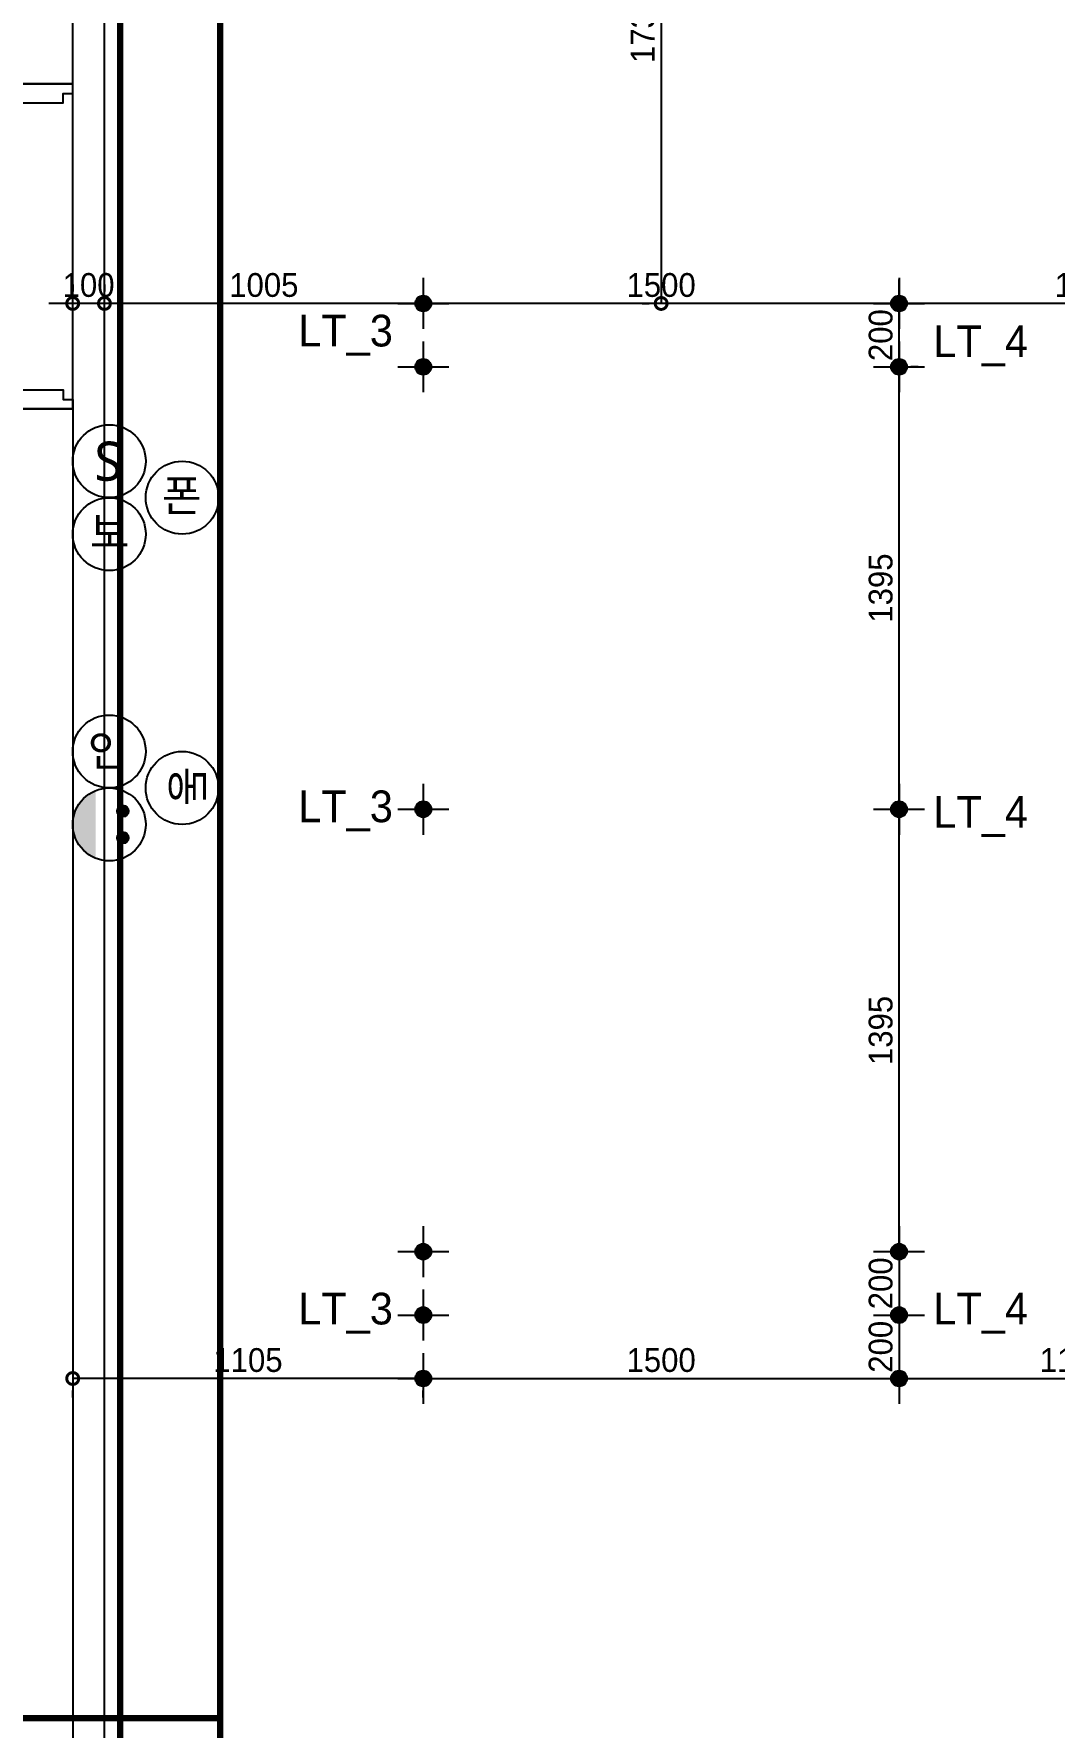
# Model space of a CAD drawing. Header units: inches. Extents: x 220271 to 272471, y 38563 to 64452.
# Drawn here: x 256905 to 260122, y 49298 to 54638 of the extents above; entities that cross this region are included whole.
import ezdxf

# ---------------------------------------------------------------- set-up
doc = ezdxf.new("R2010")
doc.units = ezdxf.units.IN
doc.header["$LTSCALE"] = 50
doc.header["$MEASUREMENT"] = 0
doc.linetypes.add('HID', pattern=[2.5, 1.5, -1])
doc.linetypes.add('HID2', pattern=[1, 0.5, -0.5])
for name, color, linetype in [('07-DIM WAL', 5, 'Continuous'), ('3.기호.계단선', 30, 'Continuous'), ('CEIL-LIGHT', 7, 'Continuous'), ('F-WALL1', 2, 'Continuous'), ('RC-LIGHT', 7, 'Continuous'), ('도면층4', 4, 'Continuous'), ('설비', 140, 'Continuous')]:
    doc.layers.add(name, color=color, linetype=linetype)
doc.styles.add('스타일1', font='HY울릉도M.TTF')
doc.styles.add('코레일둥고', font='Korail_Round_Gothic_Medium.ttf')
doc.dimstyles.new('30', dxfattribs={"dimscale": 30, "dimtxt": 2.5, "dimasz": 2.5, "dimexe": 1.25, "dimexo": 2, "dimtad": 1, "dimdec": 0, "dimtxsty": '스타일1', "dimblk": 'DOTSMALL', "dimcen": 2.5, "dimclrd": 1, "dimclre": 1, "dimclrt": 7, "dimadec": 0, "dimazin": 0, "dimtfac": 1, "dimtdec": 0, "dimtix": 1, "dimtmove": 0, "dimatfit": 3, "dimldrblk": 'DOTSMALL', "dimfxl": 1.25, "dimarcsym": 0})

# ---------------------------------------------------------------- blocks, each defined once
blk = doc.blocks.new('메인도면')
at = {"layer": 'F-WALL1'}
for p, q in [((291841.2, 91685.8), (291841.2, 93155.8)), ((291841.2, 90660.8), (291841.2, 90495.8)), ((291841.2, 90495.8), (291841.2, 87020.8)), ((291841.2, 87020.8), (291841.2, 85660.8))]:
    blk.add_line(p, q, dxfattribs=at)
at = {"layer": '도면층4'}
for p, q in [((291841.2, 91685.8), (291641.2, 91685.8)), ((291641.2, 91685.8), (291841.2, 91685.8)), ((291841.2, 90660.8), (291841.2, 91685.8)), ((291641.2, 90660.8), (291841.2, 90660.8))]:
    blk.add_line(p, q, dxfattribs=at)
for points in [[(291641.2, 91685.8), (291641.2, 91655.8), (291671.2, 91655.8), (291671.2, 91625.8), (291811.2, 91625.8), (291811.2, 91655.8), (291841.2, 91655.8), (291841.2, 91685.8), (291641.2, 91685.8)], [(291641.2, 90660.8), (291641.2, 90690.8), (291671.2, 90690.8), (291671.2, 90720.8), (291811.2, 90720.8), (291811.2, 90690.8), (291841.2, 90690.8), (291841.2, 90660.8), (291641.2, 90660.8)]]:
    blk.add_lwpolyline(points, dxfattribs=at)
blk = doc.blocks.new('cjswjdeh')
blk.add_blockref('메인도면', (-34813.2, 2184))
blk = doc.blocks.new('1')
at = {"linetype": 'Continuous'}
h = blk.add_hatch(color=4, dxfattribs=at)
h.dxf.hatch_style = 1
edge = h.paths.add_edge_path()
edge.add_arc((11539653.5, -14273503.8), 37.5, 0, 360)
at = {"color": 1, "linetype": 'Continuous'}
for p, q in [((11539653.5, -14273637.1), (11539653.5, -14273370.5)), ((11539520.2, -14273503.8), (11539786.8, -14273503.8))]:
    blk.add_line(p, q, dxfattribs=at)
at = {"color": 4, "linetype": 'Continuous'}
for radius in [41.5, 37.5]:
    blk.add_circle((11539653.5, -14273503.8), radius, dxfattribs=at)
blk = doc.blocks.new('SW')
at = {"layer": '설비', "color": 140}
blk.add_circle((11533254.1, -14277699.4), 184, dxfattribs=at)
at = {"layer": '설비', "color": 140, "insert": (11533320, -14277600.8), "char_height": 197.143, "width": 314.327, "attachment_point": 3, "style": '코레일둥고'}
blk.add_mtext('{\\fMalgun Gothic|b0|i0|c129|p50;S}', dxfattribs=at)
blk = doc.blocks.new('DLSXJSPT')
at = {"layer": '설비', "color": 140}
blk.add_circle((242956, 103418.4), 115, dxfattribs=at)
at = {"layer": '설비', "color": 140, "style": '코레일둥고'}
blk.add_text('인', height=100, dxfattribs=at).set_placement((242888.1, 103372))
blk = doc.blocks.new('QHDLFFJ')
at = {"layer": '설비', "color": 140}
blk.add_circle((236550.8, 104207.8), 115, dxfattribs=at)
at = {"layer": '설비', "color": 140, "style": '코레일둥고'}
blk.add_text('보 ', height=100, dxfattribs=at).set_placement((236489.6, 104163.9))
blk = doc.blocks.new('egoo')
at = {"layer": '설비'}
h = blk.add_hatch(color=140, dxfattribs=at)
edge = h.paths.add_edge_path()
edge.add_arc((1015645.3, 443433.7), 22.3, 0, 360)
h = blk.add_hatch(color=140, dxfattribs=at)
edge = h.paths.add_edge_path()
edge.add_arc((1015747.7, 443433.7), 22.3, 0, 360)
h = blk.add_hatch(color=140, dxfattribs=at)
edge = h.paths.add_edge_path()
edge.add_line((1015826.3, 443329.1), (1015566.6, 443329.1))
edge.add_ellipse((1015696.5, 443381.5), major_axis=(99, 99), ratio=1, start_angle=156.95778, end_angle=293.04222)
at = {"layer": '설비', "color": 140}
for centre, radius in [((1015696.5, 443381.5), 140), ((1015645.3, 443433.7), 22.3), ((1015747.7, 443433.7), 22.3)]:
    blk.add_circle(centre, radius, dxfattribs=at)
blk = doc.blocks.new('DLSXJVHS')
at = {"layer": '설비', "color": 140}
blk.add_circle((236550.8, 103607.8), 115, dxfattribs=at)
at = {"layer": '설비', "color": 140, "style": '코레일둥고'}
blk.add_text('폰', height=100, dxfattribs=at).set_placement((236486.9, 103564.3))
blk = doc.blocks.new('_DOTSMALL')
at = {"color": 0, "linetype": 'ByBlock', "const_width": 0.5}
blk.add_lwpolyline([(-0.0625, 0, 1), (0.0625, 0, 1)], format="xyb", close=True, dxfattribs=at)
blk = doc.blocks.new('*D132')
at = {"layer": '07-DIM WAL', "color": 1, "lineweight": -2, "transparency": 16777216}
for p, q in [((259632.9, 50872.6), (259632.9, 50522.6)), ((259572.9, 50797.6), (259595.4, 50797.6)), ((259572.9, 50597.6), (259595.4, 50597.6))]:
    blk.add_line(p, q, dxfattribs=at)
at = {"layer": 'Defpoints', "color": 0, "transparency": 16777216}
for p in [(259632.9, 50797.6), (259632.9, 50597.6), (259632.9, 50597.6)]:
    blk.add_point(p, dxfattribs=at)
at = {"layer": '07-DIM WAL', "color": 1, "lineweight": -2, "transparency": 16777216, "xscale": 75, "yscale": 75, "zscale": 75}
for p, rotation in [((259632.9, 50797.6), 270), ((259632.9, 50597.6), 90)]:
    blk.add_blockref('_DOTSMALL', p, dxfattribs=dict(at, rotation=rotation))
at = {"layer": '07-DIM WAL', "color": 7, "transparency": 16777216, "insert": (259575.2, 50697.6), "char_height": 75, "attachment_point": 5, "rotation": 90, "style": '스타일1'}
blk.add_mtext('200', dxfattribs=at)
blk = doc.blocks.new('*D133')
at = {"layer": '07-DIM WAL', "color": 1, "lineweight": -2, "transparency": 16777216}
for p, q in [((259632.9, 50672.6), (259632.9, 50322.6)), ((259572.9, 50597.6), (259595.4, 50597.6)), ((259572.9, 50397.6), (259595.4, 50397.6))]:
    blk.add_line(p, q, dxfattribs=at)
at = {"layer": 'Defpoints', "color": 0, "transparency": 16777216}
for p in [(259632.9, 50597.6), (259632.9, 50397.6), (259632.9, 50397.6)]:
    blk.add_point(p, dxfattribs=at)
at = {"layer": '07-DIM WAL', "color": 1, "lineweight": -2, "transparency": 16777216, "xscale": 75, "yscale": 75, "zscale": 75}
for p, rotation in [((259632.9, 50597.6), 270), ((259632.9, 50397.6), 90)]:
    blk.add_blockref('_DOTSMALL', p, dxfattribs=dict(at, rotation=rotation))
at = {"layer": '07-DIM WAL', "color": 7, "transparency": 16777216, "insert": (259575.2, 50497.6), "char_height": 75, "attachment_point": 5, "rotation": 90, "style": '스타일1'}
blk.add_mtext('200', dxfattribs=at)
blk = doc.blocks.new('*D134')
at = {"layer": '07-DIM WAL', "color": 1, "lineweight": -2, "transparency": 16777216}
for p, q in [((259632.9, 50457.6), (259632.9, 50435.1)), ((260737.9, 50457.6), (260737.9, 50435.1)), ((259632.9, 50397.6), (260737.9, 50397.6))]:
    blk.add_line(p, q, dxfattribs=at)
at = {"layer": 'Defpoints', "color": 0, "transparency": 16777216}
for p in [(259632.9, 50397.6), (260737.9, 50397.6), (260737.9, 50397.6)]:
    blk.add_point(p, dxfattribs=at)
at = {"layer": '07-DIM WAL', "color": 1, "lineweight": -2, "transparency": 16777216, "xscale": 75, "yscale": 75, "zscale": 75, "rotation": 180}
blk.add_blockref('_DOTSMALL', (259632.9, 50397.6), dxfattribs=at)
at = {"layer": '07-DIM WAL', "color": 1, "lineweight": -2, "transparency": 16777216, "xscale": 75, "yscale": 75, "zscale": 75}
blk.add_blockref('_DOTSMALL', (260737.9, 50397.6), dxfattribs=at)
at = {"layer": '07-DIM WAL', "color": 7, "transparency": 16777216, "insert": (260185.4, 50455.3), "char_height": 75, "attachment_point": 5, "style": '스타일1'}
blk.add_mtext('1105', dxfattribs=at)
blk = doc.blocks.new('*D135')
at = {"layer": '07-DIM WAL', "color": 1, "lineweight": -2, "transparency": 16777216}
for p, q in [((258132.9, 50457.6), (258132.9, 50435.1)), ((259632.9, 50457.6), (259632.9, 50435.1)), ((258132.9, 50397.6), (259632.9, 50397.6))]:
    blk.add_line(p, q, dxfattribs=at)
at = {"layer": 'Defpoints', "color": 0, "transparency": 16777216}
for p in [(258132.9, 50397.6), (259632.9, 50397.6), (259632.9, 50397.6)]:
    blk.add_point(p, dxfattribs=at)
at = {"layer": '07-DIM WAL', "color": 1, "lineweight": -2, "transparency": 16777216, "xscale": 75, "yscale": 75, "zscale": 75, "rotation": 180}
blk.add_blockref('_DOTSMALL', (258132.9, 50397.6), dxfattribs=at)
at = {"layer": '07-DIM WAL', "color": 1, "lineweight": -2, "transparency": 16777216, "xscale": 75, "yscale": 75, "zscale": 75}
blk.add_blockref('_DOTSMALL', (259632.9, 50397.6), dxfattribs=at)
at = {"layer": '07-DIM WAL', "color": 7, "transparency": 16777216, "insert": (258882.9, 50455.3), "char_height": 75, "attachment_point": 5, "style": '스타일1'}
blk.add_mtext('1500', dxfattribs=at)
blk = doc.blocks.new('*D136')
at = {"layer": '07-DIM WAL', "color": 1, "lineweight": -2, "transparency": 16777216}
for p, q in [((258132.9, 50397.6), (257027.9, 50397.6)), ((257027.9, 50337.6), (257027.9, 50360.1)), ((258132.9, 50337.6), (258132.9, 50360.1))]:
    blk.add_line(p, q, dxfattribs=at)
at = {"layer": 'Defpoints', "color": 0, "transparency": 16777216}
for p in [(257027.9, 50397.6), (257027.9, 50397.6), (258132.9, 50397.6)]:
    blk.add_point(p, dxfattribs=at)
at = {"layer": '07-DIM WAL', "color": 1, "lineweight": -2, "transparency": 16777216, "xscale": 75, "yscale": 75, "zscale": 75, "rotation": 180}
blk.add_blockref('_DOTSMALL', (257027.9, 50397.6), dxfattribs=at)
at = {"layer": '07-DIM WAL', "color": 1, "lineweight": -2, "transparency": 16777216, "xscale": 75, "yscale": 75, "zscale": 75}
blk.add_blockref('_DOTSMALL', (258132.9, 50397.6), dxfattribs=at)
at = {"layer": '07-DIM WAL', "color": 7, "transparency": 16777216, "insert": (257580.4, 50455.3), "char_height": 75, "attachment_point": 5, "style": '스타일1'}
blk.add_mtext('1105', dxfattribs=at)
blk = doc.blocks.new('*D138')
at = {"layer": '07-DIM WAL', "color": 1, "lineweight": -2, "transparency": 16777216}
for p, q in [((259572.9, 52192.6), (259595.4, 52192.6)), ((259632.9, 50797.6), (259632.9, 52192.6)), ((259572.9, 50797.6), (259595.4, 50797.6))]:
    blk.add_line(p, q, dxfattribs=at)
at = {"layer": 'Defpoints', "color": 0, "transparency": 16777216}
for p in [(259632.9, 52192.6), (259632.9, 52192.6), (259632.9, 50797.6)]:
    blk.add_point(p, dxfattribs=at)
at = {"layer": '07-DIM WAL', "color": 1, "lineweight": -2, "transparency": 16777216, "xscale": 75, "yscale": 75, "zscale": 75}
for p, rotation in [((259632.9, 52192.6), 90), ((259632.9, 50797.6), 270)]:
    blk.add_blockref('_DOTSMALL', p, dxfattribs=dict(at, rotation=rotation))
at = {"layer": '07-DIM WAL', "color": 7, "transparency": 16777216, "insert": (259575.2, 51495.1), "char_height": 75, "attachment_point": 5, "rotation": 90, "style": '스타일1'}
blk.add_mtext('1395', dxfattribs=at)
blk = doc.blocks.new('*D139')
at = {"layer": '07-DIM WAL', "color": 1, "lineweight": -2, "transparency": 16777216}
for p, q in [((259632.9, 52192.6), (259632.9, 53587.6)), ((259692.9, 53587.6), (259670.4, 53587.6)), ((259661, 52192.6), (259670.4, 52192.6))]:
    blk.add_line(p, q, dxfattribs=at)
at = {"layer": 'Defpoints', "color": 0, "transparency": 16777216}
for p in [(259632.9, 53587.6), (259632.9, 53587.6), (259601, 52192.6)]:
    blk.add_point(p, dxfattribs=at)
at = {"layer": '07-DIM WAL', "color": 1, "lineweight": -2, "transparency": 16777216, "xscale": 75, "yscale": 75, "zscale": 75}
for p, rotation in [((259632.9, 53587.6), 90), ((259632.9, 52192.6), 270)]:
    blk.add_blockref('_DOTSMALL', p, dxfattribs=dict(at, rotation=rotation))
at = {"layer": '07-DIM WAL', "color": 7, "transparency": 16777216, "insert": (259575.2, 52890.1), "char_height": 75, "attachment_point": 5, "rotation": 90, "style": '스타일1'}
blk.add_mtext('1395', dxfattribs=at)
blk = doc.blocks.new('*D140')
at = {"layer": '07-DIM WAL', "color": 1, "lineweight": -2, "transparency": 16777216}
for p, q in [((259632.9, 53512.6), (259632.9, 53862.6)), ((259572.9, 53787.6), (259595.4, 53787.6)), ((259572.9, 53587.6), (259595.4, 53587.6))]:
    blk.add_line(p, q, dxfattribs=at)
at = {"layer": 'Defpoints', "color": 0, "transparency": 16777216}
for p in [(259632.9, 53787.6), (259632.9, 53787.6), (259632.9, 53587.6)]:
    blk.add_point(p, dxfattribs=at)
at = {"layer": '07-DIM WAL', "color": 1, "lineweight": -2, "transparency": 16777216, "xscale": 75, "yscale": 75, "zscale": 75}
for p, rotation in [((259632.9, 53787.6), 270), ((259632.9, 53587.6), 90)]:
    blk.add_blockref('_DOTSMALL', p, dxfattribs=dict(at, rotation=rotation))
at = {"layer": '07-DIM WAL', "color": 7, "transparency": 16777216, "insert": (259575.2, 53687.6), "char_height": 75, "attachment_point": 5, "rotation": 90, "style": '스타일1'}
blk.add_mtext('200', dxfattribs=at)
blk = doc.blocks.new('*D142')
at = {"layer": '07-DIM WAL', "color": 1, "lineweight": -2, "transparency": 16777216}
for p, q in [((260832.9, 53787.6), (259632.9, 53787.6)), ((259632.9, 53727.6), (259632.9, 53750.1)), ((260832.9, 53732.3), (260832.9, 53750.1))]:
    blk.add_line(p, q, dxfattribs=at)
at = {"layer": 'Defpoints', "color": 0, "transparency": 16777216}
for p in [(259632.9, 53787.6), (259632.9, 53787.6), (260832.9, 53792.3)]:
    blk.add_point(p, dxfattribs=at)
at = {"layer": '07-DIM WAL', "color": 1, "lineweight": -2, "transparency": 16777216, "xscale": 75, "yscale": 75, "zscale": 75, "rotation": 180}
blk.add_blockref('_DOTSMALL', (259632.9, 53787.6), dxfattribs=at)
at = {"layer": '07-DIM WAL', "color": 1, "lineweight": -2, "transparency": 16777216, "xscale": 75, "yscale": 75, "zscale": 75}
blk.add_blockref('_DOTSMALL', (260832.9, 53787.6), dxfattribs=at)
at = {"layer": '07-DIM WAL', "color": 7, "transparency": 16777216, "insert": (260232.9, 53845.3), "char_height": 75, "attachment_point": 5, "style": '스타일1'}
blk.add_mtext('1200', dxfattribs=at)
blk = doc.blocks.new('*D146')
at = {"layer": '07-DIM WAL', "color": 1, "lineweight": -2, "transparency": 16777216}
for p, q in [((258132.9, 53847.6), (258132.9, 53825.1)), ((259632.9, 53847.6), (259632.9, 53825.1)), ((259632.9, 53787.6), (258132.9, 53787.6))]:
    blk.add_line(p, q, dxfattribs=at)
at = {"layer": 'Defpoints', "color": 0, "transparency": 16777216}
for p in [(258132.9, 53787.6), (258132.9, 53787.6), (259632.9, 53787.6)]:
    blk.add_point(p, dxfattribs=at)
at = {"layer": '07-DIM WAL', "color": 1, "lineweight": -2, "transparency": 16777216, "xscale": 75, "yscale": 75, "zscale": 75, "rotation": 180}
blk.add_blockref('_DOTSMALL', (258132.9, 53787.6), dxfattribs=at)
at = {"layer": '07-DIM WAL', "color": 1, "lineweight": -2, "transparency": 16777216, "xscale": 75, "yscale": 75, "zscale": 75}
blk.add_blockref('_DOTSMALL', (259632.9, 53787.6), dxfattribs=at)
at = {"layer": '07-DIM WAL', "color": 7, "transparency": 16777216, "insert": (258882.9, 53845.3), "char_height": 75, "attachment_point": 5, "style": '스타일1'}
blk.add_mtext('1500', dxfattribs=at)
blk = doc.blocks.new('*D147')
at = {"layer": '07-DIM WAL', "color": 1, "lineweight": -2, "transparency": 16777216}
for p, q in [((257127.9, 53409.6), (257127.9, 53825.1)), ((258132.9, 53847.6), (258132.9, 53825.1)), ((258132.9, 53787.6), (257127.9, 53787.6))]:
    blk.add_line(p, q, dxfattribs=at)
at = {"layer": 'Defpoints', "color": 0, "transparency": 16777216}
for p in [(257127.9, 53787.6), (258132.9, 53787.6), (257127.9, 53349.6)]:
    blk.add_point(p, dxfattribs=at)
at = {"layer": '07-DIM WAL', "color": 1, "lineweight": -2, "transparency": 16777216, "xscale": 75, "yscale": 75, "zscale": 75, "rotation": 180}
blk.add_blockref('_DOTSMALL', (257127.9, 53787.6), dxfattribs=at)
at = {"layer": '07-DIM WAL', "color": 1, "lineweight": -2, "transparency": 16777216, "xscale": 75, "yscale": 75, "zscale": 75}
blk.add_blockref('_DOTSMALL', (258132.9, 53787.6), dxfattribs=at)
at = {"layer": '07-DIM WAL', "color": 7, "transparency": 16777216, "insert": (257630.4, 53845.3), "char_height": 75, "attachment_point": 5, "style": '스타일1'}
blk.add_mtext('1005', dxfattribs=at)
blk = doc.blocks.new('*D148')
at = {"layer": '07-DIM WAL', "color": 1, "lineweight": -2, "transparency": 16777216}
for p, q in [((257027.9, 53847.6), (257027.9, 53825.1)), ((257127.9, 53847.6), (257127.9, 53825.1)), ((257202.9, 53787.6), (256952.9, 53787.6))]:
    blk.add_line(p, q, dxfattribs=at)
at = {"layer": 'Defpoints', "color": 0, "transparency": 16777216}
for p in [(257027.9, 53787.6), (257027.9, 53787.6), (257127.9, 53787.6)]:
    blk.add_point(p, dxfattribs=at)
at = {"layer": '07-DIM WAL', "color": 1, "lineweight": -2, "transparency": 16777216, "xscale": 75, "yscale": 75, "zscale": 75}
blk.add_blockref('_DOTSMALL', (257027.9, 53787.6), dxfattribs=at)
at = {"layer": '07-DIM WAL', "color": 1, "lineweight": -2, "transparency": 16777216, "xscale": 75, "yscale": 75, "zscale": 75, "rotation": 180}
blk.add_blockref('_DOTSMALL', (257127.9, 53787.6), dxfattribs=at)
at = {"layer": '07-DIM WAL', "color": 7, "transparency": 16777216, "insert": (257077.9, 53845.3), "char_height": 75, "attachment_point": 5, "style": '스타일1'}
blk.add_mtext('100', dxfattribs=at)
blk = doc.blocks.new('*D154')
at = {"layer": '07-DIM WAL', "color": 1, "lineweight": -2, "transparency": 16777216}
for p, q in [((258822.9, 55522), (258845.4, 55522)), ((258882.9, 55522), (258882.9, 53787.6)), ((258822.9, 53787.6), (258845.4, 53787.6))]:
    blk.add_line(p, q, dxfattribs=at)
at = {"layer": 'Defpoints', "color": 0, "transparency": 16777216}
for p in [(258882.9, 55522), (258882.9, 53787.6), (258882.9, 53787.6)]:
    blk.add_point(p, dxfattribs=at)
at = {"layer": '07-DIM WAL', "color": 1, "lineweight": -2, "transparency": 16777216, "xscale": 75, "yscale": 75, "zscale": 75}
for p, rotation in [((258882.9, 55522), 90), ((258882.9, 53787.6), 270)]:
    blk.add_blockref('_DOTSMALL', p, dxfattribs=dict(at, rotation=rotation))
at = {"layer": '07-DIM WAL', "color": 7, "transparency": 16777216, "insert": (258825.2, 54654.8), "char_height": 75, "attachment_point": 5, "rotation": 90, "style": '스타일1'}
blk.add_mtext('1734', dxfattribs=at)

msp = doc.modelspace()

# ---------------------------------------------------------------- linework, layer by layer
at = {"layer": '3.기호.계단선', "color": 10, "linetype": 'HID', "const_width": 20}
msp.add_lwpolyline([(257177.9, 48755.1), (257177.9, 59870.1)], dxfattribs=at)
at = {"layer": '3.기호.계단선', "color": 140, "linetype": 'HID2'}
for points in [[(256536.7, 59515.8, 20, 20, 0), (257492.6, 59515.8, 20, 20, 0), (257492.6, 49069, 20, 20, 0), (258165.9, 49069, 0, 0, 0)], [(256501.6, 51855.4, 20, 20, 0), (256501.6, 49326.9, 20, 20, 0), (257492.6, 49326.9, 20, 20, 0)]]:
    msp.add_lwpolyline(points, format="xyseb", dxfattribs=at)
at = {"layer": 'CEIL-LIGHT'}
msp.add_line((257127.9, 48705.1), (257127.9, 59870.1), dxfattribs=at)
at = {"layer": '설비', "color": 140}
msp.add_circle((257372.9, 52259.8), 115, dxfattribs=at)

# ---------------------------------------------------------------- block references
at = {"layer": '07-DIM WAL'}
msp.add_blockref('cjswjdeh', (0, -39389.7), dxfattribs=at)
at = {"layer": 'RC-LIGHT', "xscale": 0.6024096385271789, "yscale": 0.6024096385271789, "zscale": 0.6024096385271789, "rotation": 270}
for p in [(8856629.2, 7005386.1), (8858129.2, 7005386.1), (8856629.2, 7005186.1), (8858129.2, 7005186.1), (8856629.2, 7003791.1), (8858129.2, 7003791.1), (8856629.2, 7002396.1), (8858129.2, 7002396.1), (8856629.2, 7002196.1), (8858129.2, 7002196.1), (8856629.2, 7001996.1), (8858129.2, 7001996.1)]:
    msp.add_blockref('1', p, dxfattribs=at)
at = {"layer": '설비', "color": 140, "xscale": 0.625, "yscale": 0.625, "zscale": 0.625}
msp.add_blockref('SW', (-6951140.8, 8976852.3), dxfattribs=at)
at = {"layer": '설비'}
for name, p in [('DLSXJVHS', (20822.2, -50432.7)), ('QHDLFFJ', (20592.2, -51147.7)), ('DLSXJSPT', (14186.9, -51043.6))]:
    msp.add_blockref(name, p, dxfattribs=at)
at = {"layer": '설비', "color": 140, "xscale": 0.8214285869294655, "yscale": 0.8214285869294655, "zscale": 0.8214285869294655, "rotation": 270}
msp.add_blockref('egoo', (-107063.3, 886466.9), dxfattribs=at)

# ---------------------------------------------------------------- texts
at = {"layer": '설비', "color": 30, "style": '코레일둥고'}
for s, p in [('LT_3', (257739, 53651.9)), ('LT_4', (259741.1, 53618.2)), ('LT_3', (257739, 52151.8)), ('LT_4', (259741.1, 52134.4)), ('LT_3', (257739, 50568)), ('LT_4', (259741.1, 50568))]:
    msp.add_text(s, height=100, dxfattribs=at).set_placement(p)
at = {"layer": '설비', "color": 140, "style": '코레일둥고'}
msp.add_text('동', height=100, rotation=270, dxfattribs=at).set_placement((257340.6, 52327.6))

# ---------------------------------------------------------------- dimensions: what is measured, and where the dimension line sits
at = {"layer": '07-DIM WAL'}
for base, p1, p2, picture, middle in [((258882.9, 53787.6), (258882.9, 55522), (258882.9, 53787.6), '*D154', (258825.2, 54654.8)), ((259632.9, 53787.6), (259632.9, 53587.6), (259632.9, 53787.6), '*D140', (259575.2, 53687.6)), ((259632.9, 53587.6), (259601, 52192.6), (259632.9, 53587.6), '*D139', (259575.2, 52890.1)), ((259632.9, 52192.6), (259632.9, 50797.6), (259632.9, 52192.6), '*D138', (259575.2, 51495.1)), ((259632.9, 50597.6), (259632.9, 50797.6), (259632.9, 50597.6), '*D132', (259575.2, 50697.6)), ((259632.9, 50397.6), (259632.9, 50597.6), (259632.9, 50397.6), '*D133', (259575.2, 50497.6))]:
    dim = msp.add_linear_dim(base=base, p1=p1, p2=p2, angle=90, dimstyle='30', dxfattribs=at)
    dim.commit()
    dim.dimension.update_dxf_attribs({"geometry": picture, "text_midpoint": middle})
for base, p1, p2, picture, middle in [((257027.9, 53787.6), (257127.9, 53787.6), (257027.9, 53787.6), '*D148', (257077.9, 53845.3)), ((257127.9, 53787.6), (258132.9, 53787.6), (257127.9, 53349.6), '*D147', (257630.4, 53845.3)), ((258132.9, 53787.6), (259632.9, 53787.6), (258132.9, 53787.6), '*D146', (258882.9, 53845.3)), ((259632.9, 53787.6), (260832.9, 53792.3), (259632.9, 53787.6), '*D142', (260232.9, 53845.3)), ((257027.9, 50397.6), (258132.9, 50397.6), (257027.9, 50397.6), '*D136', (257580.4, 50455.3)), ((259632.9, 50397.6), (258132.9, 50397.6), (259632.9, 50397.6), '*D135', (258882.9, 50455.3)), ((260737.9, 50397.6), (259632.9, 50397.6), (260737.9, 50397.6), '*D134', (260185.4, 50455.3))]:
    dim = msp.add_linear_dim(base=base, p1=p1, p2=p2, dimstyle='30', dxfattribs=at)
    dim.commit()
    dim.dimension.update_dxf_attribs({"geometry": picture, "text_midpoint": middle})

doc.saveas('drawing.dxf')
